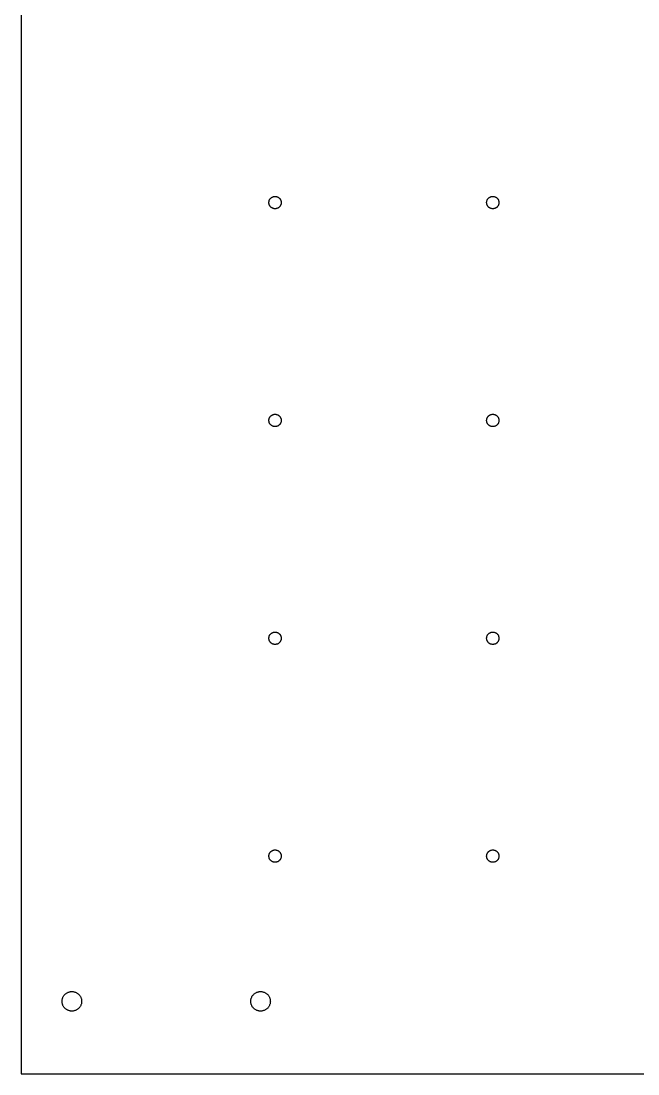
# Model space of a CAD drawing. Header units: metres. Extents: x 0 to 702, y 0 to 290.
# Drawn here: x 0 to 85, y 0 to 145 of the extents above; entities that cross this region are included whole.
import ezdxf

# ---------------------------------------------------------------- set-up
doc = ezdxf.new("R2010")
doc.units = ezdxf.units.M

msp = doc.modelspace()

# ---------------------------------------------------------------- linework, layer by layer
for p, q in [((0, 290), (0, 0)), ((34.2097, 120.313), (34.2309, 120.362)), ((34.2309, 120.362), (34.2551, 120.409)), ((34.2551, 120.409), (34.2823, 120.455)), ((34.2823, 120.455), (34.3123, 120.5)), ((34.3123, 120.5), (34.3451, 120.542)), ((34.3451, 120.542), (34.3804, 120.582)), ((34.3804, 120.582), (34.4181, 120.62)), ((34.4181, 120.62), (34.4582, 120.655)), ((34.4582, 120.655), (34.5004, 120.688)), ((34.5004, 120.688), (34.5445, 120.718)), ((34.5445, 120.718), (34.5905, 120.745)), ((34.5905, 120.745), (34.6381, 120.769)), ((34.6381, 120.769), (34.6871, 120.79)), ((34.6871, 120.79), (34.7373, 120.808)), ((34.7373, 120.808), (34.7886, 120.823)), ((34.7886, 120.823), (34.8407, 120.835)), ((34.8407, 120.835), (34.8935, 120.843)), ((34.8935, 120.843), (34.9466, 120.848)), ((34.9466, 120.848), (35, 120.85)), ((35, 120.85), (35.0534, 120.848)), ((35.0534, 120.848), (35.1065, 120.843)), ((35.1065, 120.843), (35.1593, 120.835)), ((35.1593, 120.835), (35.2114, 120.823)), ((35.2114, 120.823), (35.2626, 120.808)), ((35.2626, 120.808), (35.3129, 120.79)), ((35.3129, 120.79), (35.3619, 120.769)), ((35.3619, 120.769), (35.4095, 120.745)), ((35.4095, 120.745), (35.4554, 120.718)), ((35.4554, 120.718), (35.4996, 120.688)), ((35.4996, 120.688), (35.5418, 120.655)), ((35.5418, 120.655), (35.5819, 120.62)), ((35.5819, 120.62), (35.6196, 120.582)), ((35.6196, 120.582), (35.6549, 120.542)), ((35.6549, 120.542), (35.6877, 120.5)), ((35.6877, 120.5), (35.7177, 120.455)), ((35.7177, 120.455), (35.7449, 120.409)), ((35.7449, 120.409), (35.7691, 120.362)), ((35.7691, 120.362), (35.7903, 120.313)), ((64.2097, 120.313), (64.2309, 120.362)), ((64.2309, 120.362), (64.2551, 120.409)), ((64.2551, 120.409), (64.2823, 120.455)), ((64.2823, 120.455), (64.3123, 120.5)), ((64.3123, 120.5), (64.3451, 120.542)), ((64.3451, 120.542), (64.3804, 120.582)), ((64.3804, 120.582), (64.4181, 120.62)), ((64.4181, 120.62), (64.4582, 120.655)), ((64.4582, 120.655), (64.5004, 120.688)), ((64.5004, 120.688), (64.5445, 120.718)), ((64.5445, 120.718), (64.5905, 120.745)), ((64.5905, 120.745), (64.6381, 120.769)), ((64.6381, 120.769), (64.6871, 120.79)), ((64.6871, 120.79), (64.7373, 120.808)), ((64.7373, 120.808), (64.7886, 120.823)), ((64.7886, 120.823), (64.8407, 120.835)), ((64.8407, 120.835), (64.8935, 120.843)), ((64.8935, 120.843), (64.9466, 120.848)), ((64.9466, 120.848), (65, 120.85)), ((65, 120.85), (65.0534, 120.848)), ((65.0534, 120.848), (65.1065, 120.843)), ((65.1065, 120.843), (65.1593, 120.835)), ((65.1593, 120.835), (65.2114, 120.823)), ((65.2114, 120.823), (65.2626, 120.808)), ((65.2626, 120.808), (65.3129, 120.79)), ((65.3129, 120.79), (65.3619, 120.769)), ((65.3619, 120.769), (65.4095, 120.745)), ((65.4095, 120.745), (65.4554, 120.718)), ((65.4554, 120.718), (65.4996, 120.688)), ((65.4996, 120.688), (65.5418, 120.655)), ((65.5418, 120.655), (65.5819, 120.62)), ((65.5819, 120.62), (65.6196, 120.582)), ((65.6196, 120.582), (65.6549, 120.542)), ((65.6549, 120.542), (65.6877, 120.5)), ((65.6877, 120.5), (65.7177, 120.455)), ((65.7177, 120.455), (65.7449, 120.409)), ((65.7449, 120.409), (65.7691, 120.362)), ((65.7691, 120.362), (65.7903, 120.313)), ((34.15, 120), (34.1517, 120.053)), ((34.1517, 119.947), (34.15, 120)), ((34.1517, 120.053), (34.1567, 120.107)), ((34.1567, 119.893), (34.1517, 119.947)), ((34.1567, 120.107), (34.1651, 120.159)), ((34.1651, 119.841), (34.1567, 119.893)), ((34.1651, 120.159), (34.1767, 120.211)), ((34.1767, 119.789), (34.1651, 119.841)), ((34.1767, 120.211), (34.1916, 120.263)), ((34.1916, 119.737), (34.1767, 119.789)), ((34.1916, 120.263), (34.2097, 120.313)), ((34.2097, 119.687), (34.1916, 119.737)), ((34.2309, 119.638), (34.2097, 119.687)), ((34.2551, 119.59), (34.2309, 119.638)), ((34.2823, 119.545), (34.2551, 119.59)), ((34.3123, 119.5), (34.2823, 119.545)), ((34.3451, 119.458), (34.3123, 119.5)), ((34.3804, 119.418), (34.3451, 119.458)), ((34.4181, 119.38), (34.3804, 119.418)), ((34.4582, 119.345), (34.4181, 119.38)), ((34.5004, 119.312), (34.4582, 119.345)), ((34.5445, 119.282), (34.5004, 119.312)), ((34.5905, 119.255), (34.5445, 119.282)), ((34.6381, 119.231), (34.5905, 119.255)), ((34.6871, 119.21), (34.6381, 119.231)), ((34.7373, 119.192), (34.6871, 119.21)), ((34.7886, 119.177), (34.7373, 119.192)), ((34.8407, 119.165), (34.7886, 119.177)), ((34.8935, 119.157), (34.8407, 119.165)), ((34.9466, 119.152), (34.8935, 119.157)), ((35, 119.15), (34.9466, 119.152)), ((35.0534, 119.152), (35, 119.15)), ((35.1065, 119.157), (35.0534, 119.152)), ((35.1593, 119.165), (35.1065, 119.157)), ((35.2114, 119.177), (35.1593, 119.165)), ((35.2626, 119.192), (35.2114, 119.177)), ((35.3129, 119.21), (35.2626, 119.192)), ((35.3619, 119.231), (35.3129, 119.21)), ((35.4095, 119.255), (35.3619, 119.231)), ((35.4554, 119.282), (35.4095, 119.255)), ((35.4996, 119.312), (35.4554, 119.282)), ((35.5418, 119.345), (35.4996, 119.312)), ((35.5819, 119.38), (35.5418, 119.345)), ((35.6196, 119.418), (35.5819, 119.38)), ((35.6549, 119.458), (35.6196, 119.418)), ((35.6877, 119.5), (35.6549, 119.458)), ((35.7177, 119.545), (35.6877, 119.5)), ((35.7449, 119.59), (35.7177, 119.545)), ((35.7691, 119.638), (35.7449, 119.59)), ((35.7903, 119.687), (35.7691, 119.638)), ((35.7903, 120.313), (35.8084, 120.263)), ((35.8084, 119.737), (35.7903, 119.687)), ((35.8084, 120.263), (35.8233, 120.211)), ((35.8233, 119.789), (35.8084, 119.737)), ((35.8233, 120.211), (35.8349, 120.159)), ((35.8349, 119.841), (35.8233, 119.789)), ((35.8349, 120.159), (35.8433, 120.107)), ((35.8433, 119.893), (35.8349, 119.841)), ((35.8433, 120.107), (35.8483, 120.053)), ((35.8483, 119.947), (35.8433, 119.893)), ((35.8483, 120.053), (35.85, 120)), ((35.85, 120), (35.8483, 119.947)), ((64.15, 120), (64.1517, 120.053)), ((64.1517, 119.947), (64.15, 120)), ((64.1517, 120.053), (64.1567, 120.107)), ((64.1567, 119.893), (64.1517, 119.947)), ((64.1567, 120.107), (64.1651, 120.159)), ((64.1651, 119.841), (64.1567, 119.893)), ((64.1651, 120.159), (64.1767, 120.211)), ((64.1767, 119.789), (64.1651, 119.841)), ((64.1767, 120.211), (64.1916, 120.263)), ((64.1916, 119.737), (64.1767, 119.789)), ((64.1916, 120.263), (64.2097, 120.313)), ((64.2097, 119.687), (64.1916, 119.737)), ((64.2309, 119.638), (64.2097, 119.687)), ((64.2551, 119.59), (64.2309, 119.638)), ((64.2823, 119.545), (64.2551, 119.59)), ((64.3123, 119.5), (64.2823, 119.545)), ((64.3451, 119.458), (64.3123, 119.5)), ((64.3804, 119.418), (64.3451, 119.458)), ((64.4181, 119.38), (64.3804, 119.418)), ((64.4582, 119.345), (64.4181, 119.38)), ((64.5004, 119.312), (64.4582, 119.345)), ((64.5445, 119.282), (64.5004, 119.312)), ((64.5905, 119.255), (64.5445, 119.282)), ((64.6381, 119.231), (64.5905, 119.255)), ((64.6871, 119.21), (64.6381, 119.231)), ((64.7373, 119.192), (64.6871, 119.21)), ((64.7886, 119.177), (64.7373, 119.192)), ((64.8407, 119.165), (64.7886, 119.177)), ((64.8935, 119.157), (64.8407, 119.165)), ((64.9466, 119.152), (64.8935, 119.157)), ((65, 119.15), (64.9466, 119.152)), ((65.0534, 119.152), (65, 119.15)), ((65.1065, 119.157), (65.0534, 119.152)), ((65.1593, 119.165), (65.1065, 119.157)), ((65.2114, 119.177), (65.1593, 119.165)), ((65.2626, 119.192), (65.2114, 119.177)), ((65.3129, 119.21), (65.2626, 119.192)), ((65.3619, 119.231), (65.3129, 119.21)), ((65.4095, 119.255), (65.3619, 119.231)), ((65.4554, 119.282), (65.4095, 119.255)), ((65.4996, 119.312), (65.4554, 119.282)), ((65.5418, 119.345), (65.4996, 119.312)), ((65.5819, 119.38), (65.5418, 119.345)), ((65.6196, 119.418), (65.5819, 119.38)), ((65.6549, 119.458), (65.6196, 119.418)), ((65.6877, 119.5), (65.6549, 119.458)), ((65.7177, 119.545), (65.6877, 119.5)), ((65.7449, 119.59), (65.7177, 119.545)), ((65.7691, 119.638), (65.7449, 119.59)), ((65.7903, 119.687), (65.7691, 119.638)), ((65.7903, 120.313), (65.8084, 120.263)), ((65.8084, 119.737), (65.7903, 119.687)), ((65.8084, 120.263), (65.8233, 120.211)), ((65.8233, 119.789), (65.8084, 119.737)), ((65.8233, 120.211), (65.8349, 120.159)), ((65.8349, 119.841), (65.8233, 119.789)), ((65.8349, 120.159), (65.8433, 120.107)), ((65.8433, 119.893), (65.8349, 119.841)), ((65.8433, 120.107), (65.8483, 120.053)), ((65.8483, 119.947), (65.8433, 119.893)), ((65.8483, 120.053), (65.85, 120)), ((65.85, 120), (65.8483, 119.947)), ((34.15, 90), (34.1517, 90.0534)), ((34.1517, 89.9466), (34.15, 90)), ((34.1517, 90.0534), (34.1567, 90.1065)), ((34.1567, 89.8935), (34.1517, 89.9466)), ((34.1567, 90.1065), (34.1651, 90.1593)), ((34.1651, 90.1593), (34.1767, 90.2114)), ((34.1767, 90.2114), (34.1916, 90.2626)), ((34.1916, 90.2626), (34.2097, 90.3129)), ((34.2097, 90.3129), (34.2309, 90.3619)), ((34.2309, 90.3619), (34.2551, 90.4095)), ((34.2551, 90.4095), (34.2823, 90.4554)), ((34.2823, 90.4554), (34.3123, 90.4996)), ((34.3123, 90.4996), (34.3451, 90.5418)), ((34.3451, 90.5418), (34.3804, 90.5819)), ((34.3804, 90.5819), (34.4181, 90.6196)), ((34.4181, 90.6196), (34.4582, 90.6549)), ((34.4582, 90.6549), (34.5004, 90.6877)), ((34.5004, 90.6877), (34.5445, 90.7177)), ((34.5445, 90.7177), (34.5905, 90.7449)), ((34.5905, 90.7449), (34.6381, 90.7691)), ((34.6381, 90.7691), (34.6871, 90.7903)), ((34.6871, 90.7903), (34.7373, 90.8084)), ((34.7373, 90.8084), (34.7886, 90.8233)), ((34.7886, 90.8233), (34.8407, 90.8349)), ((34.8407, 90.8349), (34.8935, 90.8433)), ((34.8935, 90.8433), (34.9466, 90.8483)), ((34.9466, 90.8483), (35, 90.85)), ((35, 90.85), (35.0534, 90.8483)), ((35.0534, 90.8483), (35.1065, 90.8433)), ((35.1065, 90.8433), (35.1593, 90.8349)), ((35.1593, 90.8349), (35.2114, 90.8233)), ((35.2114, 90.8233), (35.2626, 90.8084)), ((35.2626, 90.8084), (35.3129, 90.7903)), ((35.3129, 90.7903), (35.3619, 90.7691)), ((35.3619, 90.7691), (35.4095, 90.7449)), ((35.4095, 90.7449), (35.4554, 90.7177)), ((35.4554, 90.7177), (35.4996, 90.6877)), ((35.4996, 90.6877), (35.5418, 90.6549)), ((35.5418, 90.6549), (35.5819, 90.6196)), ((35.5819, 90.6196), (35.6196, 90.5819)), ((35.6196, 90.5819), (35.6549, 90.5418)), ((35.6549, 90.5418), (35.6877, 90.4996)), ((35.6877, 90.4996), (35.7177, 90.4554)), ((35.7177, 90.4554), (35.7449, 90.4095)), ((35.7449, 90.4095), (35.7691, 90.3619)), ((35.7691, 90.3619), (35.7903, 90.3129)), ((35.7903, 90.3129), (35.8084, 90.2626)), ((35.8084, 90.2626), (35.8233, 90.2114)), ((35.8233, 90.2114), (35.8349, 90.1593)), ((35.8349, 90.1593), (35.8433, 90.1065)), ((35.8433, 90.1065), (35.8483, 90.0534)), ((35.8483, 89.9466), (35.8433, 89.8935)), ((35.8483, 90.0534), (35.85, 90)), ((35.85, 90), (35.8483, 89.9466)), ((64.15, 90), (64.1517, 90.0534)), ((64.1517, 89.9466), (64.15, 90)), ((64.1517, 90.0534), (64.1567, 90.1065)), ((64.1567, 89.8935), (64.1517, 89.9466)), ((64.1567, 90.1065), (64.1651, 90.1593)), ((64.1651, 90.1593), (64.1767, 90.2114)), ((64.1767, 90.2114), (64.1916, 90.2626)), ((64.1916, 90.2626), (64.2097, 90.3129)), ((64.2097, 90.3129), (64.2309, 90.3619)), ((64.2309, 90.3619), (64.2551, 90.4095)), ((64.2551, 90.4095), (64.2823, 90.4554)), ((64.2823, 90.4554), (64.3123, 90.4996)), ((64.3123, 90.4996), (64.3451, 90.5418)), ((64.3451, 90.5418), (64.3804, 90.5819)), ((64.3804, 90.5819), (64.4181, 90.6196)), ((64.4181, 90.6196), (64.4582, 90.6549)), ((64.4582, 90.6549), (64.5004, 90.6877)), ((64.5004, 90.6877), (64.5445, 90.7177)), ((64.5445, 90.7177), (64.5905, 90.7449)), ((64.5905, 90.7449), (64.6381, 90.7691)), ((64.6381, 90.7691), (64.6871, 90.7903)), ((64.6871, 90.7903), (64.7373, 90.8084)), ((64.7373, 90.8084), (64.7886, 90.8233)), ((64.7886, 90.8233), (64.8407, 90.8349)), ((64.8407, 90.8349), (64.8935, 90.8433)), ((64.8935, 90.8433), (64.9466, 90.8483)), ((64.9466, 90.8483), (65, 90.85)), ((65, 90.85), (65.0534, 90.8483)), ((65.0534, 90.8483), (65.1065, 90.8433)), ((65.1065, 90.8433), (65.1593, 90.8349)), ((65.1593, 90.8349), (65.2114, 90.8233)), ((65.2114, 90.8233), (65.2626, 90.8084)), ((65.2626, 90.8084), (65.3129, 90.7903)), ((65.3129, 90.7903), (65.3619, 90.7691)), ((65.3619, 90.7691), (65.4095, 90.7449)), ((65.4095, 90.7449), (65.4554, 90.7177)), ((65.4554, 90.7177), (65.4996, 90.6877)), ((65.4996, 90.6877), (65.5418, 90.6549)), ((65.5418, 90.6549), (65.5819, 90.6196)), ((65.5819, 90.6196), (65.6196, 90.5819)), ((65.6196, 90.5819), (65.6549, 90.5418)), ((65.6549, 90.5418), (65.6877, 90.4996)), ((65.6877, 90.4996), (65.7177, 90.4554)), ((65.7177, 90.4554), (65.7449, 90.4095)), ((65.7449, 90.4095), (65.7691, 90.3619)), ((65.7691, 90.3619), (65.7903, 90.3129)), ((65.7903, 90.3129), (65.8084, 90.2626)), ((65.8084, 90.2626), (65.8233, 90.2114)), ((65.8233, 90.2114), (65.8349, 90.1593)), ((65.8349, 90.1593), (65.8433, 90.1065)), ((65.8433, 90.1065), (65.8483, 90.0534)), ((65.8483, 89.9466), (65.8433, 89.8935)), ((65.8483, 90.0534), (65.85, 90)), ((65.85, 90), (65.8483, 89.9466)), ((34.1651, 89.8407), (34.1567, 89.8935)), ((34.1767, 89.7886), (34.1651, 89.8407)), ((34.1916, 89.7373), (34.1767, 89.7886)), ((34.2097, 89.6871), (34.1916, 89.7373)), ((34.2309, 89.6381), (34.2097, 89.6871)), ((34.2551, 89.5905), (34.2309, 89.6381)), ((34.2823, 89.5445), (34.2551, 89.5905)), ((34.3123, 89.5004), (34.2823, 89.5445)), ((34.3451, 89.4582), (34.3123, 89.5004)), ((34.3804, 89.4181), (34.3451, 89.4582)), ((34.4181, 89.3804), (34.3804, 89.4181)), ((34.4582, 89.3451), (34.4181, 89.3804)), ((34.5004, 89.3123), (34.4582, 89.3451)), ((34.5445, 89.2823), (34.5004, 89.3123)), ((34.5905, 89.2551), (34.5445, 89.2823)), ((34.6381, 89.2309), (34.5905, 89.2551)), ((34.6871, 89.2097), (34.6381, 89.2309)), ((34.7373, 89.1916), (34.6871, 89.2097)), ((34.7886, 89.1767), (34.7373, 89.1916)), ((34.8407, 89.1651), (34.7886, 89.1767)), ((34.8935, 89.1567), (34.8407, 89.1651)), ((34.9466, 89.1517), (34.8935, 89.1567)), ((35, 89.15), (34.9466, 89.1517)), ((35.0534, 89.1517), (35, 89.15)), ((35.1065, 89.1567), (35.0534, 89.1517)), ((35.1593, 89.1651), (35.1065, 89.1567)), ((35.2114, 89.1767), (35.1593, 89.1651)), ((35.2626, 89.1916), (35.2114, 89.1767)), ((35.3129, 89.2097), (35.2626, 89.1916)), ((35.3619, 89.2309), (35.3129, 89.2097)), ((35.4095, 89.2551), (35.3619, 89.2309)), ((35.4554, 89.2823), (35.4095, 89.2551)), ((35.4996, 89.3123), (35.4554, 89.2823)), ((35.5418, 89.3451), (35.4996, 89.3123)), ((35.5819, 89.3804), (35.5418, 89.3451)), ((35.6196, 89.4181), (35.5819, 89.3804)), ((35.6549, 89.4582), (35.6196, 89.4181)), ((35.6877, 89.5004), (35.6549, 89.4582)), ((35.7177, 89.5445), (35.6877, 89.5004)), ((35.7449, 89.5905), (35.7177, 89.5445)), ((35.7691, 89.6381), (35.7449, 89.5905)), ((35.7903, 89.6871), (35.7691, 89.6381)), ((35.8084, 89.7373), (35.7903, 89.6871)), ((35.8233, 89.7886), (35.8084, 89.7373)), ((35.8349, 89.8407), (35.8233, 89.7886)), ((35.8433, 89.8935), (35.8349, 89.8407)), ((64.1651, 89.8407), (64.1567, 89.8935)), ((64.1767, 89.7886), (64.1651, 89.8407)), ((64.1916, 89.7373), (64.1767, 89.7886)), ((64.2097, 89.6871), (64.1916, 89.7373)), ((64.2309, 89.6381), (64.2097, 89.6871)), ((64.2551, 89.5905), (64.2309, 89.6381)), ((64.2823, 89.5445), (64.2551, 89.5905)), ((64.3123, 89.5004), (64.2823, 89.5445)), ((64.3451, 89.4582), (64.3123, 89.5004)), ((64.3804, 89.4181), (64.3451, 89.4582)), ((64.4181, 89.3804), (64.3804, 89.4181)), ((64.4582, 89.3451), (64.4181, 89.3804)), ((64.5004, 89.3123), (64.4582, 89.3451)), ((64.5445, 89.2823), (64.5004, 89.3123)), ((64.5905, 89.2551), (64.5445, 89.2823)), ((64.6381, 89.2309), (64.5905, 89.2551)), ((64.6871, 89.2097), (64.6381, 89.2309)), ((64.7373, 89.1916), (64.6871, 89.2097)), ((64.7886, 89.1767), (64.7373, 89.1916)), ((64.8407, 89.1651), (64.7886, 89.1767)), ((64.8935, 89.1567), (64.8407, 89.1651)), ((64.9466, 89.1517), (64.8935, 89.1567)), ((65, 89.15), (64.9466, 89.1517)), ((65.0534, 89.1517), (65, 89.15)), ((65.1065, 89.1567), (65.0534, 89.1517)), ((65.1593, 89.1651), (65.1065, 89.1567)), ((65.2114, 89.1767), (65.1593, 89.1651)), ((65.2626, 89.1916), (65.2114, 89.1767)), ((65.3129, 89.2097), (65.2626, 89.1916)), ((65.3619, 89.2309), (65.3129, 89.2097)), ((65.4095, 89.2551), (65.3619, 89.2309)), ((65.4554, 89.2823), (65.4095, 89.2551)), ((65.4996, 89.3123), (65.4554, 89.2823)), ((65.5418, 89.3451), (65.4996, 89.3123)), ((65.5819, 89.3804), (65.5418, 89.3451)), ((65.6196, 89.4181), (65.5819, 89.3804)), ((65.6549, 89.4582), (65.6196, 89.4181)), ((65.6877, 89.5004), (65.6549, 89.4582)), ((65.7177, 89.5445), (65.6877, 89.5004)), ((65.7449, 89.5905), (65.7177, 89.5445)), ((65.7691, 89.6381), (65.7449, 89.5905)), ((65.7903, 89.6871), (65.7691, 89.6381)), ((65.8084, 89.7373), (65.7903, 89.6871)), ((65.8233, 89.7886), (65.8084, 89.7373)), ((65.8349, 89.8407), (65.8233, 89.7886)), ((65.8433, 89.8935), (65.8349, 89.8407)), ((34.15, 60), (34.1517, 60.0534)), ((34.1517, 59.9466), (34.15, 60)), ((34.1517, 60.0534), (34.1567, 60.1065)), ((34.1567, 59.8935), (34.1517, 59.9466)), ((34.1567, 60.1065), (34.1651, 60.1593)), ((34.1651, 59.8407), (34.1567, 59.8935)), ((34.1651, 60.1593), (34.1767, 60.2114)), ((34.1767, 59.7886), (34.1651, 59.8407)), ((34.1767, 60.2114), (34.1916, 60.2626)), ((34.1916, 59.7373), (34.1767, 59.7886)), ((34.1916, 60.2626), (34.2097, 60.3129)), ((34.2097, 59.6871), (34.1916, 59.7373)), ((34.2097, 60.3129), (34.2309, 60.3619)), ((34.2309, 59.6381), (34.2097, 59.6871)), ((34.2309, 60.3619), (34.2551, 60.4095)), ((34.2551, 59.5905), (34.2309, 59.6381)), ((34.2551, 60.4095), (34.2823, 60.4554)), ((34.2823, 59.5445), (34.2551, 59.5905)), ((34.2823, 60.4554), (34.3123, 60.4996)), ((34.3123, 59.5004), (34.2823, 59.5445)), ((34.3123, 60.4996), (34.3451, 60.5418)), ((34.3451, 59.4582), (34.3123, 59.5004)), ((34.3451, 60.5418), (34.3804, 60.5819)), ((34.3804, 59.4181), (34.3451, 59.4582)), ((34.3804, 60.5819), (34.4181, 60.6196)), ((34.4181, 60.6196), (34.4582, 60.6549)), ((34.4582, 60.6549), (34.5004, 60.6877)), ((34.5004, 60.6877), (34.5445, 60.7177)), ((34.5445, 60.7177), (34.5905, 60.7449)), ((34.5905, 60.7449), (34.6381, 60.7691)), ((34.6381, 60.7691), (34.6871, 60.7903)), ((34.6871, 60.7903), (34.7373, 60.8084)), ((34.7373, 60.8084), (34.7886, 60.8233)), ((34.7886, 60.8233), (34.8407, 60.8349)), ((34.8407, 60.8349), (34.8935, 60.8433)), ((34.8935, 60.8433), (34.9466, 60.8483)), ((34.9466, 60.8483), (35, 60.85)), ((35, 60.85), (35.0534, 60.8483)), ((35.0534, 60.8483), (35.1065, 60.8433)), ((35.1065, 60.8433), (35.1593, 60.8349)), ((35.1593, 60.8349), (35.2114, 60.8233)), ((35.2114, 60.8233), (35.2626, 60.8084)), ((35.2626, 60.8084), (35.3129, 60.7903)), ((35.3129, 60.7903), (35.3619, 60.7691)), ((35.3619, 60.7691), (35.4095, 60.7449)), ((35.4095, 60.7449), (35.4554, 60.7177)), ((35.4554, 60.7177), (35.4996, 60.6877)), ((35.4996, 60.6877), (35.5418, 60.6549)), ((35.5418, 60.6549), (35.5819, 60.6196)), ((35.5819, 60.6196), (35.6196, 60.5819)), ((35.6196, 60.5819), (35.6549, 60.5418)), ((35.6549, 59.4582), (35.6196, 59.4181)), ((35.6549, 60.5418), (35.6877, 60.4996)), ((35.6877, 59.5004), (35.6549, 59.4582)), ((35.6877, 60.4996), (35.7177, 60.4554)), ((35.7177, 59.5445), (35.6877, 59.5004)), ((35.7177, 60.4554), (35.7449, 60.4095)), ((35.7449, 59.5905), (35.7177, 59.5445)), ((35.7449, 60.4095), (35.7691, 60.3619)), ((35.7691, 59.6381), (35.7449, 59.5905)), ((35.7691, 60.3619), (35.7903, 60.3129)), ((35.7903, 59.6871), (35.7691, 59.6381)), ((35.7903, 60.3129), (35.8084, 60.2626)), ((35.8084, 59.7373), (35.7903, 59.6871)), ((35.8084, 60.2626), (35.8233, 60.2114)), ((35.8233, 59.7886), (35.8084, 59.7373)), ((35.8233, 60.2114), (35.8349, 60.1593)), ((35.8349, 59.8407), (35.8233, 59.7886)), ((35.8349, 60.1593), (35.8433, 60.1065)), ((35.8433, 59.8935), (35.8349, 59.8407)), ((35.8433, 60.1065), (35.8483, 60.0534)), ((35.8483, 59.9466), (35.8433, 59.8935)), ((35.8483, 60.0534), (35.85, 60)), ((35.85, 60), (35.8483, 59.9466)), ((64.15, 60), (64.1517, 60.0534)), ((64.1517, 59.9466), (64.15, 60)), ((64.1517, 60.0534), (64.1567, 60.1065)), ((64.1567, 59.8935), (64.1517, 59.9466)), ((64.1567, 60.1065), (64.1651, 60.1593)), ((64.1651, 59.8407), (64.1567, 59.8935)), ((64.1651, 60.1593), (64.1767, 60.2114)), ((64.1767, 59.7886), (64.1651, 59.8407)), ((64.1767, 60.2114), (64.1916, 60.2626)), ((64.1916, 59.7373), (64.1767, 59.7886)), ((64.1916, 60.2626), (64.2097, 60.3129)), ((64.2097, 59.6871), (64.1916, 59.7373)), ((64.2097, 60.3129), (64.2309, 60.3619)), ((64.2309, 59.6381), (64.2097, 59.6871)), ((64.2309, 60.3619), (64.2551, 60.4095)), ((64.2551, 59.5905), (64.2309, 59.6381)), ((64.2551, 60.4095), (64.2823, 60.4554)), ((64.2823, 59.5445), (64.2551, 59.5905)), ((64.2823, 60.4554), (64.3123, 60.4996)), ((64.3123, 59.5004), (64.2823, 59.5445)), ((64.3123, 60.4996), (64.3451, 60.5418)), ((64.3451, 59.4582), (64.3123, 59.5004)), ((64.3451, 60.5418), (64.3804, 60.5819)), ((64.3804, 59.4181), (64.3451, 59.4582)), ((64.3804, 60.5819), (64.4181, 60.6196)), ((64.4181, 60.6196), (64.4582, 60.6549)), ((64.4582, 60.6549), (64.5004, 60.6877)), ((64.5004, 60.6877), (64.5445, 60.7177)), ((64.5445, 60.7177), (64.5905, 60.7449)), ((64.5905, 60.7449), (64.6381, 60.7691)), ((64.6381, 60.7691), (64.6871, 60.7903)), ((64.6871, 60.7903), (64.7373, 60.8084)), ((64.7373, 60.8084), (64.7886, 60.8233)), ((64.7886, 60.8233), (64.8407, 60.8349)), ((64.8407, 60.8349), (64.8935, 60.8433)), ((64.8935, 60.8433), (64.9466, 60.8483)), ((64.9466, 60.8483), (65, 60.85)), ((65, 60.85), (65.0534, 60.8483)), ((65.0534, 60.8483), (65.1065, 60.8433)), ((65.1065, 60.8433), (65.1593, 60.8349)), ((65.1593, 60.8349), (65.2114, 60.8233)), ((65.2114, 60.8233), (65.2626, 60.8084)), ((65.2626, 60.8084), (65.3129, 60.7903)), ((65.3129, 60.7903), (65.3619, 60.7691)), ((65.3619, 60.7691), (65.4095, 60.7449)), ((65.4095, 60.7449), (65.4554, 60.7177)), ((65.4554, 60.7177), (65.4996, 60.6877)), ((65.4996, 60.6877), (65.5418, 60.6549)), ((65.5418, 60.6549), (65.5819, 60.6196)), ((65.5819, 60.6196), (65.6196, 60.5819)), ((65.6196, 60.5819), (65.6549, 60.5418)), ((65.6549, 59.4582), (65.6196, 59.4181)), ((65.6549, 60.5418), (65.6877, 60.4996)), ((65.6877, 59.5004), (65.6549, 59.4582)), ((65.6877, 60.4996), (65.7177, 60.4554)), ((65.7177, 59.5445), (65.6877, 59.5004)), ((65.7177, 60.4554), (65.7449, 60.4095)), ((65.7449, 59.5905), (65.7177, 59.5445)), ((65.7449, 60.4095), (65.7691, 60.3619)), ((65.7691, 59.6381), (65.7449, 59.5905)), ((65.7691, 60.3619), (65.7903, 60.3129)), ((65.7903, 59.6871), (65.7691, 59.6381)), ((65.7903, 60.3129), (65.8084, 60.2626)), ((65.8084, 59.7373), (65.7903, 59.6871)), ((65.8084, 60.2626), (65.8233, 60.2114)), ((65.8233, 59.7886), (65.8084, 59.7373)), ((65.8233, 60.2114), (65.8349, 60.1593)), ((65.8349, 59.8407), (65.8233, 59.7886)), ((65.8349, 60.1593), (65.8433, 60.1065)), ((65.8433, 59.8935), (65.8349, 59.8407)), ((65.8433, 60.1065), (65.8483, 60.0534)), ((65.8483, 59.9466), (65.8433, 59.8935)), ((65.8483, 60.0534), (65.85, 60)), ((65.85, 60), (65.8483, 59.9466)), ((34.4181, 59.3804), (34.3804, 59.4181)), ((34.4582, 59.3451), (34.4181, 59.3804)), ((34.5004, 59.3123), (34.4582, 59.3451)), ((34.5445, 59.2823), (34.5004, 59.3123)), ((34.5905, 59.2551), (34.5445, 59.2823)), ((34.6381, 59.2309), (34.5905, 59.2551)), ((34.6871, 59.2097), (34.6381, 59.2309)), ((34.7373, 59.1916), (34.6871, 59.2097)), ((34.7886, 59.1767), (34.7373, 59.1916)), ((34.8407, 59.1651), (34.7886, 59.1767)), ((34.8935, 59.1567), (34.8407, 59.1651)), ((34.9466, 59.1517), (34.8935, 59.1567)), ((35, 59.15), (34.9466, 59.1517)), ((35.0534, 59.1517), (35, 59.15)), ((35.1065, 59.1567), (35.0534, 59.1517)), ((35.1593, 59.1651), (35.1065, 59.1567)), ((35.2114, 59.1767), (35.1593, 59.1651)), ((35.2626, 59.1916), (35.2114, 59.1767)), ((35.3129, 59.2097), (35.2626, 59.1916)), ((35.3619, 59.2309), (35.3129, 59.2097)), ((35.4095, 59.2551), (35.3619, 59.2309)), ((35.4554, 59.2823), (35.4095, 59.2551)), ((35.4996, 59.3123), (35.4554, 59.2823)), ((35.5418, 59.3451), (35.4996, 59.3123)), ((35.5819, 59.3804), (35.5418, 59.3451)), ((35.6196, 59.4181), (35.5819, 59.3804)), ((64.4181, 59.3804), (64.3804, 59.4181)), ((64.4582, 59.3451), (64.4181, 59.3804)), ((64.5004, 59.3123), (64.4582, 59.3451)), ((64.5445, 59.2823), (64.5004, 59.3123)), ((64.5905, 59.2551), (64.5445, 59.2823)), ((64.6381, 59.2309), (64.5905, 59.2551)), ((64.6871, 59.2097), (64.6381, 59.2309)), ((64.7373, 59.1916), (64.6871, 59.2097)), ((64.7886, 59.1767), (64.7373, 59.1916)), ((64.8407, 59.1651), (64.7886, 59.1767)), ((64.8935, 59.1567), (64.8407, 59.1651)), ((64.9466, 59.1517), (64.8935, 59.1567)), ((65, 59.15), (64.9466, 59.1517)), ((65.0534, 59.1517), (65, 59.15)), ((65.1065, 59.1567), (65.0534, 59.1517)), ((65.1593, 59.1651), (65.1065, 59.1567)), ((65.2114, 59.1767), (65.1593, 59.1651)), ((65.2626, 59.1916), (65.2114, 59.1767)), ((65.3129, 59.2097), (65.2626, 59.1916)), ((65.3619, 59.2309), (65.3129, 59.2097)), ((65.4095, 59.2551), (65.3619, 59.2309)), ((65.4554, 59.2823), (65.4095, 59.2551)), ((65.4996, 59.3123), (65.4554, 59.2823)), ((65.5418, 59.3451), (65.4996, 59.3123)), ((65.5819, 59.3804), (65.5418, 59.3451)), ((65.6196, 59.4181), (65.5819, 59.3804)), ((34.2551, 30.4095), (34.2823, 30.4554)), ((34.2823, 30.4554), (34.3123, 30.4996)), ((34.3123, 30.4996), (34.3451, 30.5418)), ((34.3451, 30.5418), (34.3804, 30.5819)), ((34.3804, 30.5819), (34.4181, 30.6196)), ((34.4181, 30.6196), (34.4582, 30.6549)), ((34.4582, 30.6549), (34.5004, 30.6877)), ((34.5004, 30.6877), (34.5445, 30.7177)), ((34.5445, 30.7177), (34.5905, 30.7449)), ((34.5905, 30.7449), (34.6381, 30.7691)), ((34.6381, 30.7691), (34.6871, 30.7903)), ((34.6871, 30.7903), (34.7373, 30.8084)), ((34.7373, 30.8084), (34.7886, 30.8233)), ((34.7886, 30.8233), (34.8407, 30.8349)), ((34.8407, 30.8349), (34.8935, 30.8433)), ((34.8935, 30.8433), (34.9466, 30.8483)), ((34.9466, 30.8483), (35, 30.85)), ((35, 30.85), (35.0534, 30.8483)), ((35.0534, 30.8483), (35.1065, 30.8433)), ((35.1065, 30.8433), (35.1593, 30.8349)), ((35.1593, 30.8349), (35.2114, 30.8233)), ((35.2114, 30.8233), (35.2626, 30.8084)), ((35.2626, 30.8084), (35.3129, 30.7903)), ((35.3129, 30.7903), (35.3619, 30.7691)), ((35.3619, 30.7691), (35.4095, 30.7449)), ((35.4095, 30.7449), (35.4554, 30.7177)), ((35.4554, 30.7177), (35.4996, 30.6877)), ((35.4996, 30.6877), (35.5418, 30.6549)), ((35.5418, 30.6549), (35.5819, 30.6196)), ((35.5819, 30.6196), (35.6196, 30.5819)), ((35.6196, 30.5819), (35.6549, 30.5418)), ((35.6549, 30.5418), (35.6877, 30.4996)), ((35.6877, 30.4996), (35.7177, 30.4554)), ((35.7177, 30.4554), (35.7449, 30.4095)), ((64.2551, 30.4095), (64.2823, 30.4554)), ((64.2823, 30.4554), (64.3123, 30.4996)), ((64.3123, 30.4996), (64.3451, 30.5418)), ((64.3451, 30.5418), (64.3804, 30.5819)), ((64.3804, 30.5819), (64.4181, 30.6196)), ((64.4181, 30.6196), (64.4582, 30.6549)), ((64.4582, 30.6549), (64.5004, 30.6877)), ((64.5004, 30.6877), (64.5445, 30.7177)), ((64.5445, 30.7177), (64.5905, 30.7449)), ((64.5905, 30.7449), (64.6381, 30.7691)), ((64.6381, 30.7691), (64.6871, 30.7903)), ((64.6871, 30.7903), (64.7373, 30.8084)), ((64.7373, 30.8084), (64.7886, 30.8233)), ((64.7886, 30.8233), (64.8407, 30.8349)), ((64.8407, 30.8349), (64.8935, 30.8433)), ((64.8935, 30.8433), (64.9466, 30.8483)), ((64.9466, 30.8483), (65, 30.85)), ((65, 30.85), (65.0534, 30.8483)), ((65.0534, 30.8483), (65.1065, 30.8433)), ((65.1065, 30.8433), (65.1593, 30.8349)), ((65.1593, 30.8349), (65.2114, 30.8233)), ((65.2114, 30.8233), (65.2626, 30.8084)), ((65.2626, 30.8084), (65.3129, 30.7903)), ((65.3129, 30.7903), (65.3619, 30.7691)), ((65.3619, 30.7691), (65.4095, 30.7449)), ((65.4095, 30.7449), (65.4554, 30.7177)), ((65.4554, 30.7177), (65.4996, 30.6877)), ((65.4996, 30.6877), (65.5418, 30.6549)), ((65.5418, 30.6549), (65.5819, 30.6196)), ((65.5819, 30.6196), (65.6196, 30.5819)), ((65.6196, 30.5819), (65.6549, 30.5418)), ((65.6549, 30.5418), (65.6877, 30.4996)), ((65.6877, 30.4996), (65.7177, 30.4554)), ((65.7177, 30.4554), (65.7449, 30.4095)), ((34.15, 30), (34.1517, 30.0534)), ((34.1517, 29.9466), (34.15, 30)), ((34.1517, 30.0534), (34.1567, 30.1065)), ((34.1567, 29.8935), (34.1517, 29.9466)), ((34.1567, 30.1065), (34.1651, 30.1593)), ((34.1651, 29.8407), (34.1567, 29.8935)), ((34.1651, 30.1593), (34.1767, 30.2114)), ((34.1767, 29.7886), (34.1651, 29.8407)), ((34.1767, 30.2114), (34.1916, 30.2626)), ((34.1916, 29.7373), (34.1767, 29.7886)), ((34.1916, 30.2626), (34.2097, 30.3129)), ((34.2097, 29.6871), (34.1916, 29.7373)), ((34.2097, 30.3129), (34.2309, 30.3619)), ((34.2309, 29.6381), (34.2097, 29.6871)), ((34.2309, 30.3619), (34.2551, 30.4095)), ((34.2551, 29.5905), (34.2309, 29.6381)), ((34.2823, 29.5445), (34.2551, 29.5905)), ((34.3123, 29.5004), (34.2823, 29.5445)), ((34.3451, 29.4582), (34.3123, 29.5004)), ((34.3804, 29.4181), (34.3451, 29.4582)), ((34.4181, 29.3804), (34.3804, 29.4181)), ((34.4582, 29.3451), (34.4181, 29.3804)), ((34.5004, 29.3123), (34.4582, 29.3451)), ((34.5445, 29.2823), (34.5004, 29.3123)), ((34.5905, 29.2551), (34.5445, 29.2823)), ((34.6381, 29.2309), (34.5905, 29.2551)), ((34.6871, 29.2097), (34.6381, 29.2309)), ((34.7373, 29.1916), (34.6871, 29.2097)), ((34.7886, 29.1767), (34.7373, 29.1916)), ((34.8407, 29.1651), (34.7886, 29.1767)), ((34.8935, 29.1567), (34.8407, 29.1651)), ((34.9466, 29.1517), (34.8935, 29.1567)), ((35, 29.15), (34.9466, 29.1517)), ((35.0534, 29.1517), (35, 29.15)), ((35.1065, 29.1567), (35.0534, 29.1517)), ((35.1593, 29.1651), (35.1065, 29.1567)), ((35.2114, 29.1767), (35.1593, 29.1651)), ((35.2626, 29.1916), (35.2114, 29.1767)), ((35.3129, 29.2097), (35.2626, 29.1916)), ((35.3619, 29.2309), (35.3129, 29.2097)), ((35.4095, 29.2551), (35.3619, 29.2309)), ((35.4554, 29.2823), (35.4095, 29.2551)), ((35.4996, 29.3123), (35.4554, 29.2823)), ((35.5418, 29.3451), (35.4996, 29.3123)), ((35.5819, 29.3804), (35.5418, 29.3451)), ((35.6196, 29.4181), (35.5819, 29.3804)), ((35.6549, 29.4582), (35.6196, 29.4181)), ((35.6877, 29.5004), (35.6549, 29.4582)), ((35.7177, 29.5445), (35.6877, 29.5004)), ((35.7449, 29.5905), (35.7177, 29.5445)), ((35.7449, 30.4095), (35.7691, 30.3619)), ((35.7691, 29.6381), (35.7449, 29.5905)), ((35.7691, 30.3619), (35.7903, 30.3129)), ((35.7903, 29.6871), (35.7691, 29.6381)), ((35.7903, 30.3129), (35.8084, 30.2626)), ((35.8084, 29.7373), (35.7903, 29.6871)), ((35.8084, 30.2626), (35.8233, 30.2114)), ((35.8233, 29.7886), (35.8084, 29.7373)), ((35.8233, 30.2114), (35.8349, 30.1593)), ((35.8349, 29.8407), (35.8233, 29.7886)), ((35.8349, 30.1593), (35.8433, 30.1065)), ((35.8433, 29.8935), (35.8349, 29.8407)), ((35.8433, 30.1065), (35.8483, 30.0534)), ((35.8483, 29.9466), (35.8433, 29.8935)), ((35.8483, 30.0534), (35.85, 30)), ((35.85, 30), (35.8483, 29.9466)), ((64.15, 30), (64.1517, 30.0534)), ((64.1517, 29.9466), (64.15, 30)), ((64.1517, 30.0534), (64.1567, 30.1065)), ((64.1567, 29.8935), (64.1517, 29.9466)), ((64.1567, 30.1065), (64.1651, 30.1593)), ((64.1651, 29.8407), (64.1567, 29.8935)), ((64.1651, 30.1593), (64.1767, 30.2114)), ((64.1767, 29.7886), (64.1651, 29.8407)), ((64.1767, 30.2114), (64.1916, 30.2626)), ((64.1916, 29.7373), (64.1767, 29.7886)), ((64.1916, 30.2626), (64.2097, 30.3129)), ((64.2097, 29.6871), (64.1916, 29.7373)), ((64.2097, 30.3129), (64.2309, 30.3619)), ((64.2309, 29.6381), (64.2097, 29.6871)), ((64.2309, 30.3619), (64.2551, 30.4095)), ((64.2551, 29.5905), (64.2309, 29.6381)), ((64.2823, 29.5445), (64.2551, 29.5905)), ((64.3123, 29.5004), (64.2823, 29.5445)), ((64.3451, 29.4582), (64.3123, 29.5004)), ((64.3804, 29.4181), (64.3451, 29.4582)), ((64.4181, 29.3804), (64.3804, 29.4181)), ((64.4582, 29.3451), (64.4181, 29.3804)), ((64.5004, 29.3123), (64.4582, 29.3451)), ((64.5445, 29.2823), (64.5004, 29.3123)), ((64.5905, 29.2551), (64.5445, 29.2823)), ((64.6381, 29.2309), (64.5905, 29.2551)), ((64.6871, 29.2097), (64.6381, 29.2309)), ((64.7373, 29.1916), (64.6871, 29.2097)), ((64.7886, 29.1767), (64.7373, 29.1916)), ((64.8407, 29.1651), (64.7886, 29.1767)), ((64.8935, 29.1567), (64.8407, 29.1651)), ((64.9466, 29.1517), (64.8935, 29.1567)), ((65, 29.15), (64.9466, 29.1517)), ((65.0534, 29.1517), (65, 29.15)), ((65.1065, 29.1567), (65.0534, 29.1517)), ((65.1593, 29.1651), (65.1065, 29.1567)), ((65.2114, 29.1767), (65.1593, 29.1651)), ((65.2626, 29.1916), (65.2114, 29.1767)), ((65.3129, 29.2097), (65.2626, 29.1916)), ((65.3619, 29.2309), (65.3129, 29.2097)), ((65.4095, 29.2551), (65.3619, 29.2309)), ((65.4554, 29.2823), (65.4095, 29.2551)), ((65.4996, 29.3123), (65.4554, 29.2823)), ((65.5418, 29.3451), (65.4996, 29.3123)), ((65.5819, 29.3804), (65.5418, 29.3451)), ((65.6196, 29.4181), (65.5819, 29.3804)), ((65.6549, 29.4582), (65.6196, 29.4181)), ((65.6877, 29.5004), (65.6549, 29.4582)), ((65.7177, 29.5445), (65.6877, 29.5004)), ((65.7449, 29.5905), (65.7177, 29.5445)), ((65.7449, 30.4095), (65.7691, 30.3619)), ((65.7691, 29.6381), (65.7449, 29.5905)), ((65.7691, 30.3619), (65.7903, 30.3129)), ((65.7903, 29.6871), (65.7691, 29.6381)), ((65.7903, 30.3129), (65.8084, 30.2626)), ((65.8084, 29.7373), (65.7903, 29.6871)), ((65.8084, 30.2626), (65.8233, 30.2114)), ((65.8233, 29.7886), (65.8084, 29.7373)), ((65.8233, 30.2114), (65.8349, 30.1593)), ((65.8349, 29.8407), (65.8233, 29.7886)), ((65.8349, 30.1593), (65.8433, 30.1065)), ((65.8433, 29.8935), (65.8349, 29.8407)), ((65.8433, 30.1065), (65.8483, 30.0534)), ((65.8483, 29.9466), (65.8433, 29.8935)), ((65.8483, 30.0534), (65.85, 30)), ((65.85, 30), (65.8483, 29.9466)), ((5.65265, 10.0848), (5.66064, 10.1692)), ((5.66064, 10.1692), (5.6739, 10.253)), ((5.6739, 10.253), (5.6924, 10.3357)), ((5.6924, 10.3357), (5.71606, 10.4172)), ((5.71606, 10.4172), (5.7448, 10.497)), ((5.7448, 10.497), (5.77847, 10.5748)), ((5.77847, 10.5748), (5.81697, 10.6504)), ((5.81697, 10.6504), (5.86015, 10.7234)), ((5.86015, 10.7234), (5.90782, 10.7935)), ((5.90782, 10.7935), (5.95979, 10.8605)), ((5.95979, 10.8605), (6.01588, 10.9241)), ((6.01588, 10.9241), (6.07585, 10.9841)), ((6.07585, 10.9841), (6.13947, 11.0402)), ((6.13947, 11.0402), (6.20648, 11.0922)), ((6.20648, 11.0922), (6.27663, 11.1398)), ((6.27663, 11.1398), (6.34962, 11.183)), ((6.34962, 11.183), (6.42519, 11.2215)), ((6.42519, 11.2215), (6.50302, 11.2552)), ((6.50302, 11.2552), (6.58282, 11.2839)), ((6.58282, 11.2839), (6.66426, 11.3076)), ((6.66426, 11.3076), (6.74702, 11.3261)), ((6.74702, 11.3261), (6.8308, 11.3393)), ((6.8308, 11.3393), (6.91522, 11.3473)), ((6.91522, 11.3473), (7, 11.35)), ((7, 11.35), (7.08476, 11.3473)), ((7.08476, 11.3473), (7.16919, 11.3393)), ((7.16919, 11.3393), (7.25296, 11.3261)), ((7.25296, 11.3261), (7.33572, 11.3076)), ((7.33572, 11.3076), (7.41716, 11.2839)), ((7.41716, 11.2839), (7.49696, 11.2552)), ((7.49696, 11.2552), (7.5748, 11.2215)), ((7.5748, 11.2215), (7.65036, 11.183)), ((7.65036, 11.183), (7.72336, 11.1398)), ((7.72336, 11.1398), (7.7935, 11.0922)), ((7.7935, 11.0922), (7.86052, 11.0402)), ((7.86052, 11.0402), (7.92413, 10.9841)), ((7.92413, 10.9841), (7.9841, 10.9241)), ((7.9841, 10.9241), (8.04019, 10.8605)), ((8.04019, 10.8605), (8.09216, 10.7935)), ((8.09216, 10.7935), (8.13983, 10.7234)), ((8.13983, 10.7234), (8.18301, 10.6504)), ((8.18301, 10.6504), (8.22151, 10.5748)), ((8.22151, 10.5748), (8.25519, 10.497)), ((8.25519, 10.497), (8.28392, 10.4172)), ((8.28392, 10.4172), (8.30759, 10.3357)), ((8.30759, 10.3357), (8.32608, 10.253)), ((8.32608, 10.253), (8.33934, 10.1692)), ((8.33934, 10.1692), (8.34734, 10.0848)), ((31.6526, 10.0848), (31.6606, 10.1692)), ((31.6606, 10.1692), (31.6739, 10.253)), ((31.6739, 10.253), (31.6924, 10.3357)), ((31.6924, 10.3357), (31.7161, 10.4172)), ((31.7161, 10.4172), (31.7448, 10.497)), ((31.7448, 10.497), (31.7785, 10.5748)), ((31.7785, 10.5748), (31.817, 10.6504)), ((31.817, 10.6504), (31.8602, 10.7234)), ((31.8602, 10.7234), (31.9078, 10.7935)), ((31.9078, 10.7935), (31.9598, 10.8605)), ((31.9598, 10.8605), (32.0159, 10.9241)), ((32.0159, 10.9241), (32.0759, 10.9841)), ((32.0759, 10.9841), (32.1395, 11.0402)), ((32.1395, 11.0402), (32.2065, 11.0922)), ((32.2065, 11.0922), (32.2766, 11.1398)), ((32.2766, 11.1398), (32.3496, 11.183)), ((32.3496, 11.183), (32.4252, 11.2215)), ((32.4252, 11.2215), (32.503, 11.2552)), ((32.503, 11.2552), (32.5828, 11.2839)), ((32.5828, 11.2839), (32.6643, 11.3076)), ((32.6643, 11.3076), (32.747, 11.3261)), ((32.747, 11.3261), (32.8308, 11.3393)), ((32.8308, 11.3393), (32.9152, 11.3473)), ((32.9152, 11.3473), (33, 11.35)), ((33, 11.35), (33.0848, 11.3473)), ((33.0848, 11.3473), (33.1692, 11.3393)), ((33.1692, 11.3393), (33.253, 11.3261)), ((33.253, 11.3261), (33.3357, 11.3076)), ((33.3357, 11.3076), (33.4172, 11.2839)), ((33.4172, 11.2839), (33.497, 11.2552)), ((33.497, 11.2552), (33.5748, 11.2215)), ((33.5748, 11.2215), (33.6504, 11.183)), ((33.6504, 11.183), (33.7234, 11.1398)), ((33.7234, 11.1398), (33.7935, 11.0922)), ((33.7935, 11.0922), (33.8605, 11.0402)), ((33.8605, 11.0402), (33.9241, 10.9841)), ((33.9241, 10.9841), (33.9841, 10.9241)), ((33.9841, 10.9241), (34.0402, 10.8605)), ((34.0402, 10.8605), (34.0922, 10.7935)), ((34.0922, 10.7935), (34.1398, 10.7234)), ((34.1398, 10.7234), (34.183, 10.6504)), ((34.183, 10.6504), (34.2215, 10.5748)), ((34.2215, 10.5748), (34.2552, 10.497)), ((34.2552, 10.497), (34.2839, 10.4172)), ((34.2839, 10.4172), (34.3076, 10.3357)), ((34.3076, 10.3357), (34.3261, 10.253)), ((34.3261, 10.253), (34.3393, 10.1692)), ((34.3393, 10.1692), (34.3473, 10.0848)), ((5.64999, 10), (5.65265, 10.0848)), ((5.65265, 9.91522), (5.64999, 10)), ((5.66064, 9.8308), (5.65265, 9.91522)), ((5.6739, 9.74702), (5.66064, 9.8308)), ((5.6924, 9.66426), (5.6739, 9.74702)), ((5.71606, 9.58282), (5.6924, 9.66426)), ((5.7448, 9.50302), (5.71606, 9.58282)), ((5.77847, 9.42519), (5.7448, 9.50302)), ((5.81697, 9.34962), (5.77847, 9.42519)), ((5.86015, 9.27663), (5.81697, 9.34962)), ((5.90782, 9.20648), (5.86015, 9.27663)), ((5.95979, 9.13947), (5.90782, 9.20648)), ((6.01588, 9.07585), (5.95979, 9.13947)), ((6.07585, 9.01588), (6.01588, 9.07585)), ((6.13947, 8.95979), (6.07585, 9.01588)), ((6.20648, 8.90782), (6.13947, 8.95979)), ((6.27663, 8.86015), (6.20648, 8.90782)), ((6.34962, 8.81697), (6.27663, 8.86015)), ((6.42519, 8.77847), (6.34962, 8.81697)), ((6.50302, 8.7448), (6.42519, 8.77847)), ((6.58282, 8.71606), (6.50302, 8.7448)), ((6.66426, 8.6924), (6.58282, 8.71606)), ((7.41716, 8.71606), (7.33572, 8.6924)), ((7.49696, 8.7448), (7.41716, 8.71606)), ((7.5748, 8.77847), (7.49696, 8.7448)), ((7.65036, 8.81697), (7.5748, 8.77847)), ((7.72336, 8.86015), (7.65036, 8.81697)), ((7.7935, 8.90782), (7.72336, 8.86015)), ((7.86052, 8.95979), (7.7935, 8.90782)), ((7.92413, 9.01588), (7.86052, 8.95979)), ((7.9841, 9.07585), (7.92413, 9.01588)), ((8.04019, 9.13947), (7.9841, 9.07585)), ((8.09216, 9.20648), (8.04019, 9.13947)), ((8.13983, 9.27663), (8.09216, 9.20648)), ((8.18301, 9.34962), (8.13983, 9.27663)), ((8.22151, 9.42519), (8.18301, 9.34962)), ((8.25519, 9.50302), (8.22151, 9.42519)), ((8.28392, 9.58282), (8.25519, 9.50302)), ((8.30759, 9.66426), (8.28392, 9.58282)), ((8.32608, 9.74702), (8.30759, 9.66426)), ((8.33934, 9.8308), (8.32608, 9.74702)), ((8.34734, 9.91522), (8.33934, 9.8308)), ((8.34734, 10.0848), (8.34999, 10)), ((8.34999, 10), (8.34734, 9.91522)), ((31.65, 10), (31.6526, 10.0848)), ((31.6526, 9.91522), (31.65, 10)), ((31.6606, 9.8308), (31.6526, 9.91522)), ((31.6739, 9.74702), (31.6606, 9.8308)), ((31.6924, 9.66426), (31.6739, 9.74702)), ((31.7161, 9.58282), (31.6924, 9.66426)), ((31.7448, 9.50302), (31.7161, 9.58282)), ((31.7785, 9.42519), (31.7448, 9.50302)), ((31.817, 9.34962), (31.7785, 9.42519)), ((31.8602, 9.27663), (31.817, 9.34962)), ((31.9078, 9.20648), (31.8602, 9.27663)), ((31.9598, 9.13947), (31.9078, 9.20648)), ((32.0159, 9.07585), (31.9598, 9.13947)), ((32.0759, 9.01588), (32.0159, 9.07585)), ((32.1395, 8.95979), (32.0759, 9.01588)), ((32.2065, 8.90782), (32.1395, 8.95979)), ((32.2766, 8.86015), (32.2065, 8.90782)), ((32.3496, 8.81697), (32.2766, 8.86015)), ((32.4252, 8.77847), (32.3496, 8.81697)), ((32.503, 8.7448), (32.4252, 8.77847)), ((32.5828, 8.71606), (32.503, 8.7448)), ((32.6643, 8.6924), (32.5828, 8.71606)), ((33.4172, 8.71606), (33.3357, 8.6924)), ((33.497, 8.7448), (33.4172, 8.71606)), ((33.5748, 8.77847), (33.497, 8.7448)), ((33.6504, 8.81697), (33.5748, 8.77847)), ((33.7234, 8.86015), (33.6504, 8.81697)), ((33.7935, 8.90782), (33.7234, 8.86015)), ((33.8605, 8.95979), (33.7935, 8.90782)), ((33.9241, 9.01588), (33.8605, 8.95979)), ((33.9841, 9.07585), (33.9241, 9.01588)), ((34.0402, 9.13947), (33.9841, 9.07585)), ((34.0922, 9.20648), (34.0402, 9.13947)), ((34.1398, 9.27663), (34.0922, 9.20648)), ((34.183, 9.34962), (34.1398, 9.27663)), ((34.2215, 9.42519), (34.183, 9.34962)), ((34.2552, 9.50302), (34.2215, 9.42519)), ((34.2839, 9.58282), (34.2552, 9.50302)), ((34.3076, 9.66426), (34.2839, 9.58282)), ((34.3261, 9.74702), (34.3076, 9.66426)), ((34.3393, 9.8308), (34.3261, 9.74702)), ((34.3473, 9.91522), (34.3393, 9.8308)), ((34.3473, 10.0848), (34.35, 10)), ((34.35, 10), (34.3473, 9.91522)), ((6.74702, 8.6739), (6.66426, 8.6924)), ((6.8308, 8.66064), (6.74702, 8.6739)), ((6.91522, 8.65265), (6.8308, 8.66064)), ((7, 8.64999), (6.91522, 8.65265)), ((7.08476, 8.65265), (7, 8.64999)), ((7.16919, 8.66064), (7.08476, 8.65265)), ((7.25296, 8.6739), (7.16919, 8.66064)), ((7.33572, 8.6924), (7.25296, 8.6739)), ((32.747, 8.6739), (32.6643, 8.6924)), ((32.8308, 8.66064), (32.747, 8.6739)), ((32.9152, 8.65265), (32.8308, 8.66064)), ((33, 8.64999), (32.9152, 8.65265)), ((33.0848, 8.65265), (33, 8.64999)), ((33.1692, 8.66064), (33.0848, 8.65265)), ((33.253, 8.6739), (33.1692, 8.66064)), ((33.3357, 8.6924), (33.253, 8.6739)), ((0, 0), (340, 0))]:
    msp.add_line(p, q)

doc.saveas('drawing.dxf')
